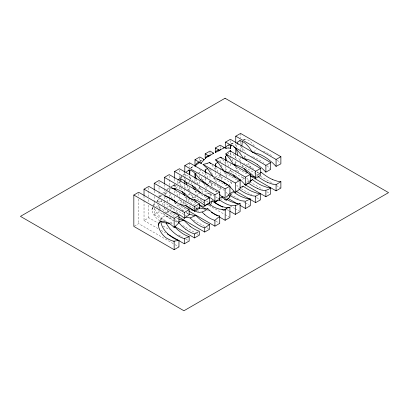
<?xml version="1.0" encoding="UTF-8"?>
<svg xmlns="http://www.w3.org/2000/svg" width="409" height="409" viewBox="0 0 409 409"><rect width="100%" height="100%" fill="white"/><g stroke="black" fill="none" stroke-linecap="round" stroke-linejoin="round"><path stroke-width="0.31" stroke-dasharray="2.04 1.53" d="M185.4 176.213L185.594 174.086M236.325 147.22L236.535 144.633M159.832 220.845A18.17 10.491 60 0 1 159.035 220.298C155.195 217.363 150.558 212.481 152.501 207.23M153.84 205.313L154.653 202.552M157.194 201.964L157.664 198.452M165.364 195.047L165.364 192.91L165.906 191.018M185.916 202.46L185.758 204.981M186.156 200.942L186.637 198.339M160.819 220.236C161.391 215.431 167.552 215.696 170.839 217.419M180.982 178.258L181.504 176.591M209.781 181.059A26.207 15.133 60 0 1 212.199 183.176L211.284 186.11M200.18 198.81L203.938 202.624A5.276 3.047 0 0 0 203.887 202.879L203.979 203.503M218.713 198.559L218.089 198.805L217.849 199.505M170.297 188.258L169.914 189.566A9.852 5.69 60 0 0 169.791 190.988L169.505 191.161M152.112 208.677L153.38 207.01M161.31 194.75L160.486 197.736M229.127 193.912L228.524 194.209L227.292 196.136A10.015 5.782 60 0 1 226.07 196.872M153.048 205.717L154.29 203.155M175.88 184.945L175.655 185.492A10.005 5.777 60 0 0 175.267 187.603M177.583 180.604L176.913 183.523L178.038 183.217M238.391 189.06L239.199 188.411M200.052 161.606L200.824 160.522A9.923 5.726 60 0 1 202.383 159.602M159.929 220.64L161.662 218.023M173.774 185.108L173.62 185.318A6.621 3.824 60 0 1 174.387 184.556M174.863 184.597L173.871 185.957L176.417 185.594M222.199 198.452L221.642 199.045A9.821 5.67 60 0 1 220.794 199.577M231.663 144.27L232.726 143.329A9.146 5.281 60 0 1 233.651 142.992L234.27 142.93M166.402 190.195L167.859 188.907L169.899 188.181M157.138 200.998L159.3 198.815M159.224 196.453L161.08 194.551M180.527 177.935L182.077 176.335M180.246 177.532L181.274 176.478M191.039 167.818L192.245 166.872L194.214 166.627M183.15 175.267L183.697 174.735C187.736 174.52 190.579 178.293 192.91 181.08M166.325 212.726L167.634 211.55A34.596 23.19 -50.3 0 1 168.805 210.579M259.817 173.324L256.637 176.202A9.059 5.23 60 0 0 257.046 175.737L259.669 173.436M194.991 191.105L207.424 198.288L207.649 198.089M190.972 168.242L192.936 166.652M171.56 186.458L173.62 185.318M190.87 167.854L191.606 167.255M209.756 196.34L211.448 195.057L209.561 192.864M213.253 177.307L213.795 178.38L214.454 177.879M215.727 176.928L218.472 174.904L219.597 175.093M170.338 209.403L171.795 208.355L174.352 207.93M219.592 161.1L220.18 160.665A32.531 18.783 60 0 0 220.446 161.795M162.393 193.299L165.088 192.061L167.47 191.969M167.434 189.178L169.669 187.608M165.302 193.943L167.802 192.24M200.001 161.356L202.598 159.551M199.106 161.632L201.366 160.062M225.139 170.159L228.023 168.16M234.592 163.728L237.726 161.662M236.346 190.758L236.627 190.574M244.183 157.501L247.389 155.486M171.238 186.581L172.296 185.911M217.235 191.131L216.371 191.683L205.18 185.221M218.692 190.231L221.044 188.83L219.239 186.632M253.616 151.673L256.821 149.771M134.372 226.105L138.641 223.636L174.541 244.362M144.029 200.451L144.029 220.528L148.835 217.752L157.669 222.854M154.219 207.741L154.219 214.643L159.029 211.867L174.49 220.799M164.413 206.877L164.413 208.759L166.013 207.833M166.55 207.527L169.219 205.983L184.684 214.914M176.744 201.642L179.413 200.098L194.878 209.03M188.002 195.139L189.607 194.214L203.968 202.511M198.196 189.255L199.797 188.329L211.448 195.057M207.854 183.682L209.991 182.445L221.044 188.83M218.048 177.797L220.18 176.56L231.745 183.237L229.132 184.485M228.774 171.601L230.374 170.676L244.296 178.718L241.438 179.433M166.616 212.537L169.996 211.591M230.354 194.582L231.346 194.014M226.893 196.31L228.989 195.17M226.499 196.693L227.936 195.921M227.726 196.034L229.152 195.257M179.756 203.508L183.815 201.443M215.374 179.336L226.555 185.793L226.872 185.625M175.896 187.603L178.508 186.34M159.367 196.617L161.141 195.983L163.324 195.901M180.195 185.574L180.538 185.42A9.75 5.629 60 0 1 180.962 182.951L180.865 182.066M182.966 174.986L183.697 174.735M230.783 144.162L233.651 142.992M230.461 144.224L233.023 143.186M198.585 172.772L199.776 172.317A32.367 18.686 60 0 0 200.057 173.452M192.302 197.813L195.839 196.565L195.267 195.906M238.314 180.481L238.779 180.313M244.147 139.418C248.514 138.385 251.786 142.925 254.24 145.855M195.497 208.841L197.404 208.324M243.452 139.597L244.766 139.224M243.559 139.561L244.449 139.3M196.494 208.585L197.22 208.38M187.583 182.44L190.722 181.611M156.427 201.274L160.098 201.131L165.415 203.217A23.942 13.824 60 0 1 169.842 206.438L171.795 208.355M198.232 208.145L195.021 208.953M178.411 221.801L175.89 221.443A28.318 16.35 60 0 1 174.96 221.162M204.592 194.219L207.859 193.687L209.843 194.04M201.376 179.444L205.978 178.932M170.338 223.13L171.795 223.002L173.002 224.71M171.795 223.002L170.241 222.762M213.795 178.38L215.456 178.651M155.88 206.56L159.035 207.419A18.17 10.491 60 0 1 163.431 210.206L165.814 212.552M202.629 194.791L203.074 194.863M197.164 208.181L195.216 207.547M257.21 172.782L259.48 173.043A8.395 4.847 60 0 0 259.7 172.997M251.55 156.289L252.251 156.524M252.956 156.78L253.662 157.056A46.636 26.928 60 0 1 262.384 161.944M263.391 151.253L264.935 151.887A45.869 26.483 60 0 1 272.588 156.325M211.617 188.6L210.042 187.48M211.765 188.677L212.936 189.321M256.029 173.723L240.569 164.791L240.569 162.281M256.581 174.04L259.894 175.952M260.446 176.274L273.151 183.605M276.464 185.517L280.881 188.068M235.758 167.567L247.91 174.582M249.142 181.514L248.038 180.875L247.69 181.417A26.079 15.056 0 0 1 246.366 182.981M249.694 181.831L262.404 189.168M266.821 191.719L269.582 193.314M225.569 173.452L237.966 180.609L237.302 179.929M241.305 188.759L251.724 194.771M256.658 197.624L259.95 199.52M230.523 194.301L238.217 198.743M243.713 201.913L244.812 202.552M245.359 202.869L249.756 205.405M226.131 197.317L227.24 197.956M230.201 205.885L234.602 208.426M235.155 208.743L239.009 210.972M227.164 209.684L228.789 210.625M209.025 205.43L224.423 214.316M224.97 214.633L228.82 216.857M184.796 196.99L196.949 204.004M207.44 210.062L209.096 211.018M195.43 209.347L197.087 210.303M197.639 210.62L198.743 211.259M215.86 221.146L219.725 223.375M174.607 202.874L187.307 210.211M185.236 215.231L186.34 215.87M193.518 220.016L204.566 226.392M206.775 227.665L209.536 229.26M164.413 208.759L176.56 215.773M175.042 221.116L177.25 222.394M182.777 225.579L196.029 233.232M196.581 233.549L199.341 235.144M154.219 214.643L164.162 220.385M163.196 226.044L169.822 229.868M178.656 234.971L182.521 237.205M185.834 239.117L189.152 241.029M144.029 220.528L157.833 228.503M161.146 230.415L165.563 232.966M175.093 244.684L178.958 246.913M165.415 220.773C160.527 217.823 156.197 213.457 154.29 207.987M174.27 216.576L170.134 213.442L166.233 209.459M177.649 212.69L173.784 209.413L169.899 205.011M263.171 162.516L263.963 163.114M253.779 169.096L252.195 167.92A46.171 26.657 60 0 0 243.79 163.165M217 192.082L215.824 191.192A33.022 19.065 60 0 0 213.498 189.653M189.623 190.645L190.272 191.151M244.296 178.718L241.356 175.834M224.413 190.574L220.216 187.245A35.404 20.44 60 0 0 212.194 183.176M199.602 169.663L202.179 172.353L204.981 176.126M267.087 165.732L270.012 168.626M256.903 171.724L259.817 174.623M277.302 160.154L280.211 163.068M246.75 178.145L249.638 181.09M184.28 204.004L180.476 199.873M236.658 185.093L238.815 187.358M206.76 197.608L207.424 198.288M163.324 213.242L167.041 216.678L170.798 219.25A28.318 16.35 60 0 0 173.084 220.42M241.044 146.652L245.824 152.603M225.998 192.102L228.789 195.323M231.745 183.237L229.868 181.044M225.942 185.093L226.555 185.793M211.893 164.991L215.983 170.512M205.298 190.359L207.859 193.687M185.926 197.424L189.433 202.332M222.629 159.423L226.586 164.95M233.166 154.219L236.673 159.183M251.167 167.894L247.22 162.153M174.479 202.276L178.447 206.765L182.889 210.482A34.049 19.658 60 0 0 184.362 211.484M197.946 195.885L194.674 190.436M238.473 172.087L235.333 166.8M202.854 192.675L200.011 187.92M193.135 197.946L190.533 193.646M212.24 186.192L210.17 182.675M160.195 209.296L157.813 204.561M206.591 188.626L204.51 184.98M226.923 176.821L225.344 174.106M221.882 179.439L220.359 176.79M216.422 182.496L214.914 179.868M243.053 166.959L241.484 164.234M231.642 172.184L230.574 170.262M177.777 195.875L175.911 191.709M172.128 198.621L170.062 193.35M167.859 201.934L165.906 197.567M163.155 205.098L160.982 199.72M189.168 190.921L187.005 185.4M244.914 157.552L243.698 154.454M239.623 160.425L238.324 157.117M191.351 182.48L191.744 183.677A31.585 18.236 60 0 0 192.174 184.853M181.356 189.658L180.89 188.114M242.588 150.696L241.949 147.076M190.507 179.479L189.919 176.54M231.07 155.364L230.61 152.915M185.839 180.85L185.517 178.687M240.569 133.421L240.569 137.813M240.569 141.575L240.569 144.086M240.569 144.714L240.569 149.735M240.569 150.364L240.569 152.245M240.569 156.637L240.569 161.657M235.758 143.723L235.758 147.491M235.758 155.645L235.758 158.784M235.758 161.294L235.758 163.804M230.374 140.538L230.374 143.615M230.374 152.496L230.374 155.63M230.374 156.258L230.374 158.14M230.374 163.779L230.374 166.918M230.374 169.423L230.374 170.676M225.569 160.747L225.569 165.829M225.569 166.463L225.569 170.277M220.18 146.453L220.18 148.355M220.18 168.298L220.18 173.385M220.18 174.019L220.18 176.56M215.374 167.066L215.374 171.974M215.374 172.588L215.374 176.269M209.991 152.312L209.991 154.162M209.991 167.92L209.991 170.446M209.991 175.502L209.991 178.656M209.991 181.182L209.991 182.445M205.18 172.941L205.18 177.854M205.18 178.467L205.18 182.153M199.797 158.114L199.797 160.998M199.797 175.389L199.797 177.24M199.797 181.55L199.797 185.251M199.797 185.865L199.797 188.329M194.991 178.994L194.991 186.642M189.607 162.843L189.607 167.235M189.607 176.018L189.607 179.157M189.607 179.786L189.607 182.92M189.607 187.312L189.607 190.451M189.607 192.961L189.607 194.214M184.796 172.521L184.796 176.284M184.796 176.913L184.796 180.052M184.796 184.444L184.796 188.206M184.796 188.835L184.796 192.598M179.413 169.98L179.413 173.119M179.413 175.63L179.413 178.14M179.413 181.274L179.413 184.413M179.413 186.923L179.413 189.433M179.413 193.196L179.413 196.964M179.413 197.593L179.413 200.098M174.607 179.035L174.607 182.169M174.607 184.679L174.607 187.818M174.607 190.952L174.607 193.462M174.607 195.972L174.607 199.74M169.219 175.865L169.219 179.004M169.219 179.633L169.219 185.277M169.219 185.906L169.219 190.926M169.219 191.555L169.219 196.571M169.219 199.081L169.219 202.22M169.219 204.73L169.219 205.983M164.413 184.29L164.413 188.053M164.413 188.682L164.413 194.331M164.413 196.836L164.413 199.975M164.413 200.604L164.413 206.248M159.029 181.749L159.029 184.888M159.029 187.399L159.029 191.161M159.029 191.79L159.029 196.811M159.029 197.44L159.029 203.084M159.029 205.594L159.029 208.733M159.029 209.362L159.029 211.867M154.219 190.804L154.219 193.938M154.219 196.448L154.219 200.216M154.219 200.839L154.219 205.231M148.835 187.634L148.835 197.046M148.835 199.556L148.835 202.695M148.835 205.206L148.835 217.752M144.029 196.059L144.029 199.822M138.641 193.518L138.641 196.657M138.641 199.168L138.641 223.636M174.883 219.577A26.248 15.153 60 0 1 177.946 221.872M151.938 209.781A37.193 21.473 0 0 1 152.91 207.051M153.687 205.609A37.193 21.473 0 0 1 153.871 205.318M181.402 209.72A32.163 18.569 60 0 1 184.413 211.315M186.422 212.639A32.163 18.569 60 0 1 188.13 213.927M169.035 222.424A23.942 13.824 60 0 1 168.626 222.286M166.596 221.407A23.942 13.824 60 0 1 166.197 221.203M190.088 202.7A33.604 19.402 60 0 1 195.267 205.354M196.954 206.504A33.604 19.402 60 0 1 198.319 207.537M178.166 218.703A31.191 18.006 60 0 1 176.616 217.946M174.198 185.87A6.34 1.227 -9.4 0 1 173.385 185.354M204.469 199.648A31.268 18.052 60 0 1 204.797 199.848M206.468 200.942A31.268 18.052 60 0 1 208.513 202.475M187.685 213.37A34.049 19.658 60 0 1 186.422 212.716M181.013 185.88A33.374 19.269 60 0 1 189.618 190.671M178.017 183.16A34.039 18.359 70.3 0 1 180.579 181.867M209.853 194.091A24.259 14.003 60 0 1 214.336 195.972M215.661 196.79A24.259 14.003 60 0 1 218.723 199.147M193.304 181.248A32.904 18.998 60 0 1 197.506 183.554M196.744 209.117A19.008 15.378 -0.8 0 1 195.42 209.49M218.728 199.306A38.594 22.28 60 0 1 218.089 198.81M226.146 198.932A40.915 23.62 60 0 1 225.84 198.733M200.027 187.915A32.025 18.487 60 0 1 199.526 186.949M198.176 184.096A32.025 18.487 60 0 1 196.484 179.704M204.536 184.97A32.367 18.686 60 0 1 204.065 184.06M201.888 179.178A32.367 18.686 60 0 1 200.701 175.758M229.132 194.669A42.93 24.785 60 0 1 228.524 194.214M232.271 193.334A10.21 5.895 60 0 1 230.528 194.311M235.073 170.149A44.479 25.68 60 0 1 238.892 172.199M210.195 182.665A33.119 19.121 60 0 1 209.27 180.896M207.823 177.777A33.119 19.121 60 0 1 206.248 173.62M214.935 179.858A33.339 19.249 60 0 1 214.019 178.104M212.389 174.531A33.339 19.249 60 0 1 210.717 169.914M238.83 189.055A45.307 26.161 60 0 1 238.513 188.815M220.385 176.78A33.134 19.131 60 0 1 219.459 175.011M218.012 171.898A33.134 19.131 60 0 1 216.443 167.741M225.374 174.091A32.531 18.783 60 0 1 224.418 172.281M222.051 166.887A32.531 18.783 60 0 1 221.085 164.075M249.47 181.126A9.514 5.491 60 0 1 248.043 180.916M228.743 166.448A32.071 18.517 60 0 1 227.061 162.076M232.849 161.218A31.59 18.236 60 0 1 231.985 158.723M228.897 152.869A11.247 6.493 -60 0 1 228.498 153.339M228.503 153.355A22.976 13.262 -60 0 1 228.033 153.876"/><path stroke-width="0.61" d="M228.631 147.986A9.862 5.695 -60 0 1 229.689 148.124L230.374 148.539L231.228 144.96M199.142 162.654L198.247 163.349A48.835 28.195 -60 0 0 194.986 166.11L196.611 163.426A9.555 5.516 60 0 1 197.992 162.792A10.061 5.808 60 0 1 201.34 163.416L201.463 162.884M180.88 178.927L180.809 181.218M189.868 170.604L189.725 174.873M257.573 164.72A46.672 26.948 60 0 0 249.02 159.899L243.064 158.217C240.916 153.395 236.545 149.725 233.432 145.982A1.079 0.624 0 0 0 233.094 145.773L232.148 145.64A3.425 1.979 0 0 0 231.76 145.655A10.015 5.782 60 0 0 228.554 145.103M212.281 201.228L212.383 200.829A35.281 20.368 60 0 0 217.741 204.572A36.565 21.11 60 0 0 220.216 205.875L225.998 207.695L229.919 207.383L229.919 217.491L225.114 220.267L219.587 217.077M242.276 141.765L241.867 146.11M226.341 148.232C224.679 148.856 226.571 146.115 227.189 145.742A9.56 5.522 60 0 1 228.559 145.118L228.882 144.98M236.811 143.574L238.196 141.442L240.466 140.527M233.166 192.031L233.288 191.76A44.264 25.557 60 0 0 238.13 194.975A44.924 25.936 60 0 0 241.233 196.596L245.983 198.345L250.303 198.932L250.303 205.722L245.497 208.498L239.965 205.303M206.397 204.633L206.504 204.428A24.591 14.197 60 0 0 210.569 205.001L212.133 200.906L209.168 202.879M210.39 154.766A10.455 6.033 60 0 0 210.257 154.97L205.18 158.37L205.717 157.496M220.574 149.484L220.18 150.256L215.374 152.475L215.911 151.601A10.251 5.915 60 0 1 218.033 150.231L218.646 149.924M242.951 186.238L243.069 186.018A46.018 26.57 60 0 0 252.195 191.494L256.903 193.135L260.497 193.636L260.497 199.837L255.691 202.613L236.336 191.438M230.032 151.274L230.374 150.614L230.425 151.361M217.568 200.124L216.468 201.473A9.55 5.516 60 0 1 215.093 202.102A9.433 5.445 60 0 1 214.137 202.164L222.823 207.174M186.243 172.143C192.138 165.809 197.174 177.572 201.376 180.282A30.609 17.669 60 0 1 204.883 182.634L207.828 185.165M178.13 179.802L178.789 179.275A7.316 4.223 60 0 1 179.541 178.999L180.032 178.467M173.83 241.213A21.314 12.306 60 0 1 168.759 239.239C159.362 235.973 151.228 214.633 168.759 223.237A21.498 12.413 60 0 1 173.498 226.816L174.152 227.47L178.958 222.777L178.958 215.538L138.641 192.266L133.835 195.042L133.835 226.412L174.152 249.689L178.958 246.913L178.958 240.39A26.248 15.153 60 0 1 173.564 238.171C167.496 234.403 161.494 228.539 160.768 221.08M202.966 160.885L204.362 159.592L199.797 156.959L194.991 159.735L194.991 166.12M226.361 200.226L226.586 200.001A41.902 24.192 -60 0 1 227.189 199.418L229.919 196.939L229.919 186.115L189.607 162.843L184.796 165.619L184.796 172.521M260.308 172.843L261.07 172.123A8.395 4.847 60 0 1 260.323 172.731M225.569 160.747L225.569 156.299L226.238 155.681A22.976 13.262 -60 0 0 227.215 154.725M245.078 184.239L244.756 184.531L265.881 196.729L270.692 193.953L270.692 187.874L267.087 187.353L262.384 185.717A46.048 26.585 60 0 1 252.363 179.525L250.088 181.228M188.518 170.323L189.055 169.858M208.329 197.501L209.035 196.918M219.725 216.029L219.725 223.375L214.919 226.151L214.919 220.333L217.654 217.966A57.649 33.282 -60 0 0 219.725 216.029A24.259 14.003 60 0 1 209.853 210.599M229.991 150.849L225.748 153.953L229.827 158.702L233.452 164.484L238.457 165.896A45.557 26.304 60 0 1 247.394 170.875L252.108 174.699L255.691 178.37L260.497 175.374L260.497 168.462L229.991 150.849L231.044 151.857M229.607 186.432L235.303 192.527L240.114 188.912L240.114 180.231L209.464 162.537L207.158 163.365M172.562 211.847L175.318 212.66L178.953 214.403A29.923 17.275 60 0 1 184.341 218.304L189.152 214.776L189.152 209.653L148.835 186.381L144.029 189.157L144.029 195.43M197.992 162.792L198.564 162.378M209.536 224.531L204.725 227.879L204.725 232.036L209.536 229.26L209.536 224.531A31.268 18.052 60 0 1 199.439 218.861L195.839 215.477L192.843 215.195L189.623 214.224A34.049 19.658 60 0 1 188.973 213.958M223.979 170.972L223.687 171.177L219.362 164.224L215.543 159.832L220.543 157.163L250.303 174.346L250.303 181.852L245.497 185.098L241.213 180.64L236.443 176.846A43.206 24.944 60 0 0 228.473 172.506L224.255 171.269M218.099 162.163L215.374 163.999L215.374 166.453M209.843 210.635L207.859 208.702C204.234 211.77 199.607 213.764 195.027 211.054A33.686 19.448 60 0 1 191.601 209.434L188.912 208.217L185.778 205.354M205.722 157.501A10.245 5.915 60 0 1 207.844 156.12A9.842 5.68 60 0 1 209.055 156.085L213.672 153.201L209.991 151.074L205.18 153.85L205.18 158.37M233.452 164.484L233.738 164.295M243.064 158.217L243.483 157.946M250.119 175.86L276.075 190.845L280.881 188.068L280.881 181.652L276.075 184.643L272.476 184.142L267.772 182.516M242.128 186.616L239.878 188.002M207.849 156.136L208.447 155.763M179.996 204.311L185.609 205.661A33.4 19.284 60 0 1 194.536 211.223L199.341 208.375L199.341 203.769L159.029 180.497L154.219 183.273L154.219 190.175M252.89 152.107L252.471 152.358L249.112 147.322L245.461 143.401L242.097 141.228L239.464 140.865M208.222 203.452L207.915 203.636M257.573 164.715L262.276 168.508L265.881 172.148L270.692 169.372L270.692 162.577L230.374 139.305L225.569 142.081L225.615 148.395M270.692 187.874C266.545 191.34 262.327 190.967 257.573 188.493M164.413 183.661L164.413 177.388L169.219 174.612L209.536 197.884L209.536 203.329L204.725 205.533A32.832 18.957 60 0 0 194.699 199.572L190.17 198.646L185.635 194.311A33.001 19.054 60 0 0 180.993 191.105L176.673 189.065L171.535 188.063M174.607 178.406L174.607 171.504L179.413 168.728L219.725 192L219.725 200.062A57.649 33.282 -60 0 0 217.654 200.522L214.919 201.31A28.247 16.309 60 0 0 204.449 195.2M215.374 152.475L215.374 147.966L220.18 145.19L224.607 147.746L219.234 150.19A9.842 5.68 60 0 0 218.038 150.241M235.758 142.47L235.758 136.197L240.569 133.421L280.881 156.693L280.881 163.825L276.075 166.381L272.476 162.731L267.772 158.927A46.406 26.789 60 0 0 259.562 154.254L253.125 152.424M133.835 195.042L174.152 218.314L178.958 215.538M144.029 189.157L184.341 212.429L189.152 209.653M154.219 183.273L194.536 206.545L199.341 203.769M164.413 177.388L204.725 200.661L209.536 197.884M174.607 171.504L214.919 194.776L219.725 192M184.796 165.619L225.114 188.892L229.919 186.115M212.68 176.233L207.966 169.152L202.874 164.285L235.303 183.007L240.114 180.231M215.543 159.832L245.497 177.123L250.303 174.346M225.748 153.953L255.691 171.238L260.497 168.462M233.605 146.719L265.881 165.354L270.692 162.577M235.758 136.197L276.075 159.469L280.881 156.693M198.247 231.898L194.536 233.958A33.4 19.284 60 0 1 185.609 229.193M167.225 233.922L184.341 243.805L189.152 241.029L189.152 236.622A32.163 18.569 60 0 1 181.402 232.731L177.373 229.51L174.352 226.381M174.653 226.443L194.536 237.92L199.341 235.144L199.341 231.254A33.604 19.402 60 0 1 190.088 226.243M229.878 211.248L235.303 214.382L240.114 211.606L240.114 203.641L235.896 203.314L231.095 201.657A41.616 24.029 60 0 1 227.936 200.032A40.915 23.62 60 0 1 226.75 199.316M207.445 203.907L207.133 204.081M206.821 204.26L206.504 204.428M260.497 193.636L255.691 196.197L252.108 195.732L247.394 194.122A45.782 26.432 60 0 1 243.513 192.148A45.307 26.161 60 0 1 239.147 189.29M207.884 168.462L205.18 169.868L205.18 172.327M233.288 191.76L229.725 193.61M250.303 198.932L246.09 200.962M195.839 215.477L190.17 217.956L185.635 217.051M189.152 236.622L184.341 238.641A29.923 17.275 60 0 1 178.953 236.31C173.59 233.15 168.968 228.565 166.126 222.997L163.426 222.593A18.17 10.491 60 0 1 160.609 221.32M222.757 196.882L219.342 198.314M240.114 203.641C235.579 206.325 230.093 206.202 225.523 203.513A39.637 22.884 60 0 1 223.13 202.251A38.594 22.28 60 0 1 219.367 199.786A24.259 14.003 60 0 1 219.725 200.067M217.056 201.008L214.137 202.164M190.17 198.646L190.88 198.36M207.859 208.702L204.469 209.035L198.958 207.818M190.088 226.264L183.815 220.257L178.948 221.668M229.919 207.383L227.189 208.058A41.902 24.192 -60 0 1 226.586 208.171L226.3 208.304A16.063 9.274 -60 0 1 225.262 209.822L225.114 220.267M179.541 178.999C182.307 178.718 184.51 180.988 186.289 182.797L186.939 182.618M178.958 240.39L173.825 241.198M200.175 179.628L200.778 179.531M222.506 209.347L219.316 209.122L215.824 207.956A33.022 19.065 60 0 1 212.936 206.494L210.563 204.986M255.165 176.954L252.747 176.673L250.037 175.108M280.881 181.652L277.302 181.187L272.588 179.577M183.815 220.257L180.262 219.515A31.191 18.006 60 0 1 178.687 218.927M166.126 222.997L167.634 223.15A34.596 23.19 -50.3 0 0 169.459 223.171M219.316 194.06L221.944 196.801A15.332 8.85 60 0 1 225.119 199.837L225.262 199.878A16.063 9.274 -60 0 1 226.264 200.18M164.525 196.059L167.041 196.755L170.798 198.523A28.512 16.462 60 0 1 175.425 201.806L176.351 202.624M217.21 179.122L218.999 179.766A39.274 22.674 60 0 1 225.523 183.298L228.795 185.747M221.944 196.801L222.542 197.148M225.569 142.081L231.76 145.655M215.374 147.966L219.234 150.19M205.18 153.85L209.055 156.085M194.991 159.735L201.335 163.395M227.793 198.278L237.752 204.025M199.157 205.282L205.783 209.106M211.305 212.297L217.378 215.804M188.963 211.167L214.919 226.151M178.769 217.051L204.725 232.036M237.312 143.789L238.196 144.316M199.071 204.495L201.77 206.059L204.183 206.34A9.279 5.358 60 0 0 206.381 204.623M185.609 229.214L182.031 226.177L178.738 222.614M204.444 214.377L202.189 212.199M209.464 162.537L210.676 163.682M220.543 157.163L221.586 158.237M208.401 185.722L208.963 186.294M190.17 217.956L194.699 222.281A32.832 18.957 60 0 0 204.725 227.879M247.43 172.741L244.091 168.544M196.463 202.133L194.219 199.454M200.977 193.247L194.725 187.383A33.533 19.361 60 0 0 186.289 182.797M235.318 177.624L233.406 175.001M224.735 183.595L223.559 181.99M229.377 196.131L229.919 196.939M183.984 194.781L182.031 191.3M172.404 199.137L173.375 200.707M245.604 159.07L246.376 160.609M237.762 155.4L236.397 148.712M186.821 184.832L186.069 181.974M225.569 156.299L226.116 158.845A32.071 18.517 60 0 0 226.652 160.788M196.167 173.58A50.169 28.962 -60 0 1 194.986 173.902L195.538 176.453A32.025 18.487 60 0 0 196.274 179.055M175.303 188.779L175.415 189.694M276.075 159.469L276.075 166.381M276.075 184.643L276.075 190.845M265.881 165.354L265.881 172.148M265.881 190.65L265.881 196.729M255.691 171.238L255.691 178.37M255.691 196.197L255.691 202.613M245.497 177.123L245.497 185.098M245.497 208.498L245.497 201.238L241.213 200.753L236.443 199.035A43.579 25.159 60 0 1 233.319 197.414A42.93 24.785 60 0 1 229.74 195.108M235.758 148.119L235.758 154.392M235.758 164.433L235.758 166.315M235.303 183.007L235.303 192.527M235.303 205.574L235.303 214.382M230.374 145.461L230.374 148.539M225.569 170.911L225.569 172.184M225.114 188.892L225.114 199.848M214.919 194.776L214.919 201.31M205.18 182.767L205.18 183.994M204.725 200.661L204.725 205.533M194.991 173.891L194.991 178.355M194.991 187.281L194.991 189.832M194.536 206.545L194.536 211.223M194.536 233.958L194.536 237.92M189.607 169.745L189.607 174.766M184.796 180.676L184.796 183.815M184.796 193.227L184.796 195.737M184.341 212.429L184.341 218.309M184.341 238.641L184.341 243.805M174.607 188.447L174.607 189.699M174.607 200.364L174.607 201.622M174.152 218.314L174.152 227.47M174.152 241.244L174.152 249.689M158.186 225.149A47.577 27.464 0 0 1 160.778 221.085M178.626 222.465A26.248 15.153 60 0 1 178.958 222.767M188.81 214.485A32.163 18.569 60 0 1 189.152 214.771M199.004 208.089A33.604 19.402 60 0 1 199.341 208.37M209.193 203.043A31.268 18.052 60 0 1 209.536 203.334M193.033 209.95A19.008 15.378 -0.8 0 1 191.678 210.098M214.914 220.318A28.247 16.309 60 0 1 204.449 214.352M199.29 207.695A8.093 4.673 60 0 1 198.978 207.89M226.755 208.708A14.31 10.164 31.4 0 1 222.966 210.124M225.119 210.042A15.332 8.85 60 0 1 221.944 209.398M222.818 196.611A14.31 12.924 37.6 0 1 224.669 197.823M226.228 199.168A14.31 12.924 37.6 0 1 226.775 199.735M194.117 189.326A31.585 18.236 60 0 1 192.399 185.441M207.097 163.314A12.853 7.423 0 0 1 203.191 164.336M203.616 183.15A32.367 18.686 60 0 1 202.557 180.824M203.319 159.484A9.801 5.66 60 0 1 204.362 159.597M201.412 162.874A15.348 8.86 0 0 1 203.012 160.906M212.864 153.222A9.862 5.695 60 0 1 213.672 153.201M205.911 172.547A33.119 19.121 60 0 1 205.175 169.868M242.936 186.223A10.358 5.982 60 0 1 242.251 187.143M223.636 147.659A9.806 5.66 60 0 1 224.607 147.746M216.1 166.673A33.134 19.131 60 0 1 215.364 163.999M223.15 169.597A32.531 18.783 60 0 1 222.92 169.065M257.573 188.472A46.232 26.692 60 0 1 248.406 182.966M245.175 184.531A9.443 5.45 60 0 1 244.756 184.531M247.803 183.043A10.097 5.828 60 0 1 246.029 184.393M252.373 179.531A9.514 5.491 60 0 1 250.518 180.972M226.335 148.247A22.06 12.735 -60 0 1 228.641 147.961M239.173 180.17A40.271 23.247 0 0 1 240.415 179.75M234.797 165.727A31.59 18.236 60 0 1 234.296 164.663M272.583 179.531A44.341 25.603 60 0 1 261.07 172.138M267.767 182.486A45.384 26.202 60 0 1 257.91 176.453M225.062 98.242L20.45 216.371L183.938 310.758L388.55 192.629L225.062 98.242"/></g></svg>
